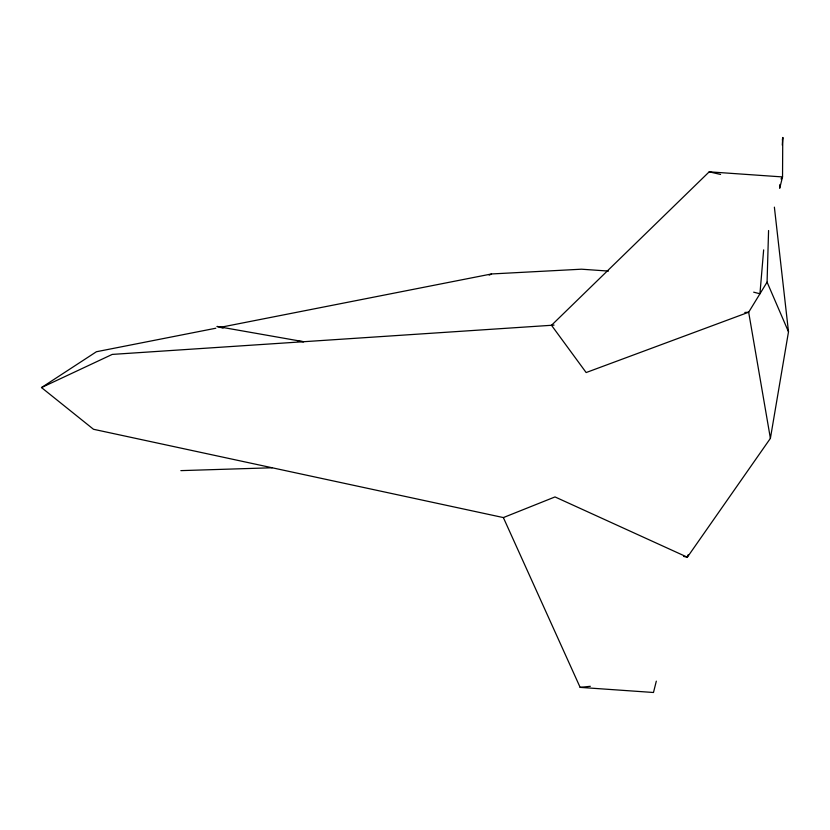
<?xml version="1.0" encoding="UTF-8"?>
<svg xmlns="http://www.w3.org/2000/svg" width="830" height="830" viewBox="0 0 830 830"><rect width="100%" height="100%" fill="white"/><g stroke="black" fill="none" stroke-linecap="round" stroke-linejoin="round"><path stroke-width="1.25" d="M782.358 140.052L782.752 137.51L782.534 176.935L779.702 188.265L779.93 184.457M683.567 556.401L687.344 557.21L770.396 438.365L788.5 331.803L767.076 282.138L768.57 230.522M782.296 145.126L782.752 137.51M763.652 249.892L759.948 293.779L753.671 292.17M656.312 681.16L653.48 692.49L580.139 687.375L503.364 517.578L93.489 429.276L41.5 387.569L96.436 351.733L215.852 328.224M688.122 554.751L687.344 557.21L555.011 496.931L503.364 517.578M767.076 282.138L748.67 312.215L586.146 372.546L551.504 325.287L709.204 171.831L782.534 176.935L781.009 178.938M489.212 275.135L491.505 273.962L581.477 269.2L608.494 271.078M41.5 387.569L112.237 354.41L554.077 325.111M219.66 327.476L491.505 273.962M580.139 687.375L590.338 686.296M744.811 312.464L748.67 312.215L770.396 438.365M180.857 470.631L272.157 467.767M297.431 341.151L303.707 341.711L216.952 326.439L223.052 328.12M709.204 171.831L720.575 174.445M774.38 207.147L788.5 331.803"/></g></svg>
